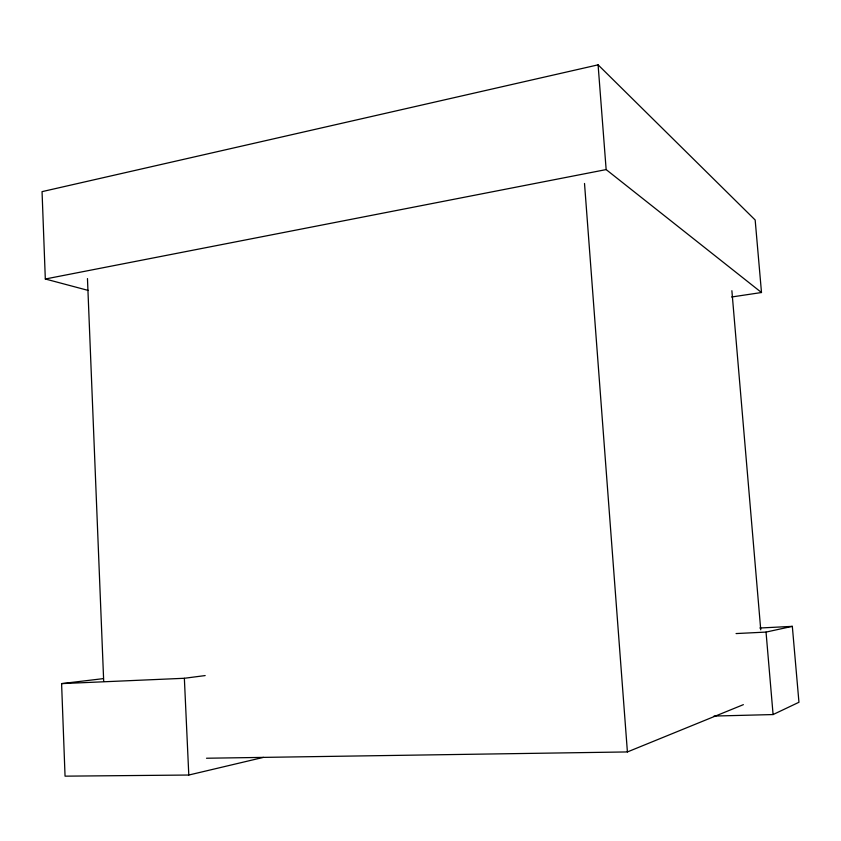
<?xml version="1.0" encoding="UTF-8"?>
<svg xmlns="http://www.w3.org/2000/svg" width="841" height="841" viewBox="0 0 841 841"><rect width="100%" height="100%" fill="white"/><g stroke="black" fill="none" stroke-linecap="round" stroke-linejoin="round"><path stroke-width="1.26" d="M713.998 716.059L773.089 714.556L798.95 702.267L792.327 626.356L759.833 628.017M206.508 758.235L627.407 751.938L743.37 704.653M103.296 678.634L61.593 683.617L65.051 776.159L188.794 775.034L263.433 757.373M731.638 296.989L761.494 292.521L755.165 219.995L598.088 64.841L42.05 191.643L45.319 279.002L88.431 290.481M736.064 633.567L766.035 632.085L792.327 626.356M45.319 279.002L606.151 169.588L761.494 292.521M61.593 683.617L184.358 678.277L205.172 675.575M766.035 632.085L773.089 714.556M731.88 290.713L760.748 629.825M598.088 64.841L606.151 169.588M584.516 183.475L627.407 751.938M184.358 678.277L188.794 775.034M87.464 278.581L103.685 681.073"/></g></svg>
